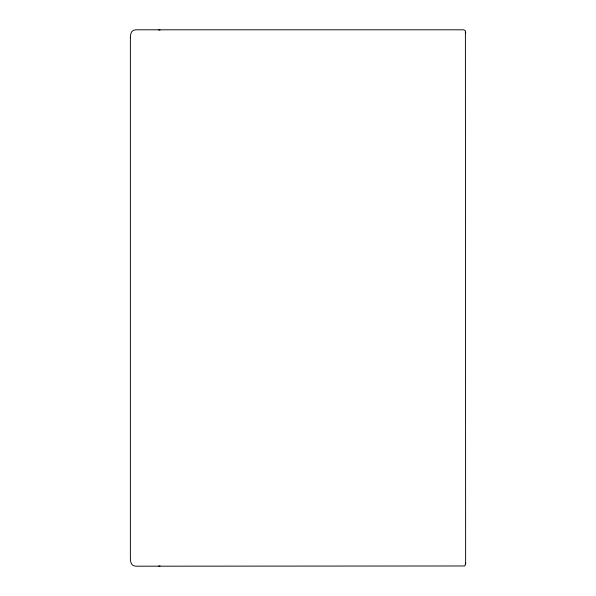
<?xml version="1.0" encoding="UTF-8"?>
<svg xmlns="http://www.w3.org/2000/svg" width="596" height="596" viewBox="0 0 596 596"><rect width="100%" height="100%" fill="white"/><g stroke="black" fill="none" stroke-linecap="round" stroke-linejoin="round"><path stroke-width="0.89" d="M465.625 563.786L465.625 562.81M465.625 33.19L465.625 32.214M158.447 566.2L160.041 565.88M158.447 29.8L160.041 30.12M130.375 37.511L130.375 558.489L130.718 561.864L131.738 564.27L133.444 565.716L135.828 566.2L464.731 565.976L465.625 564.188L465.402 30.694L463.613 29.8L135.828 29.8L133.444 30.284L131.738 31.73L130.718 34.136L130.375 37.511"/></g></svg>
